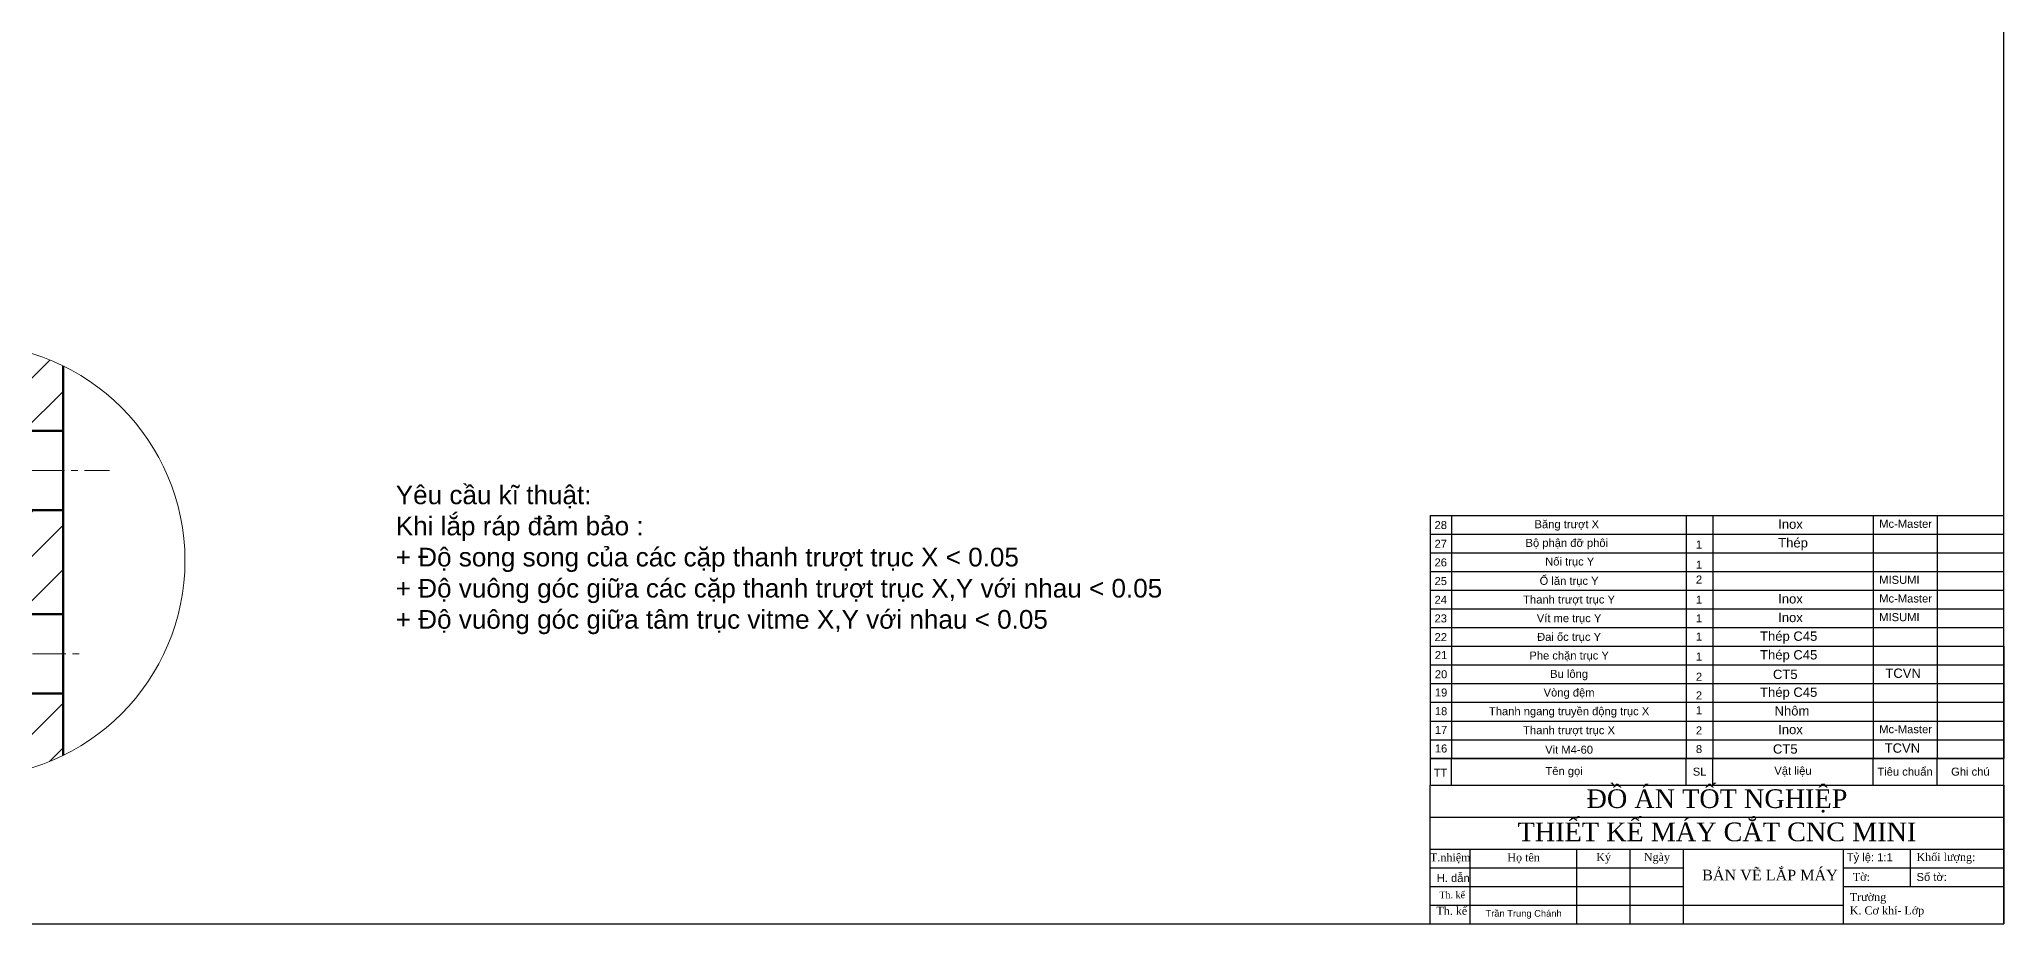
# Model space of a CAD drawing. Header units: inches. Extents: x -8900 to -5053, y -1814 to -15.
# Drawn here: x -7114 to -6377, y -1813 to -1482 of the extents above; entities that cross this region are included whole.
import ezdxf

# ---------------------------------------------------------------- set-up
doc = ezdxf.new("R2010")
doc.units = ezdxf.units.IN
doc.header["$LTSCALE"] = 2
doc.header["$MEASUREMENT"] = 0
doc.linetypes.add('CENTER', pattern=[2, 1.25, -0.25, 0.25, -0.25])
for name, color, linetype, lineweight in [('duong co ban', 7, 'Continuous', 50), ('duong tam', 1, 'CENTER', 20), ('Visible (ISO)', 7, 'Continuous', 50)]:
    doc.layers.add(name, color=color, linetype=linetype, lineweight=lineweight)
doc.styles.add('DAT', font='times.ttf', dxfattribs={"height": 6})
doc.styles.add('dat7', font='times.ttf', dxfattribs={"height": 7})
doc.styles.get("Standard").update_dxf_attribs({"font": 'arial.ttf', "height": 2.5})

msp = doc.modelspace()

# ---------------------------------------------------------------- hatches: boundary and pattern name
at = {"lineweight": 20}
h = msp.add_hatch(dxfattribs=at)
h.set_pattern_fill('ANSI31', color=256, scale=94.5, style=0)
h.set_pattern_definition([(45, (-486.95, -107.384), (-8.352699, 8.352699), [])])
h.paths.add_polyline_path([(-7127.96, -1658.08), (-7127.96, -1654.77), (-7127.96, -1652.46), (-7180.58, -1652.46), (-7180.58, -1702.74), (-7127.96, -1702.74), (-7127.96, -1700.43), (-7127.96, -1697.11), (-7104.98, -1697.11), (-7104.98, -1658.08)])
h.paths.add_polyline_path([(-7127.96, -1634.01), (-7127.96, -1631.71), (-7127.96, -1628.39), (-7104.98, -1628.39), (-7104.98, -1604.02, 0.247142), (-7180.58, -1606.43), (-7180.58, -1634.01)])
h.paths.add_polyline_path([(-7127.95, -1726.81), (-7127.95, -1723.49), (-7127.95, -1721.18), (-7180.58, -1721.18), (-7180.58, -1747.62, 0.247142), (-7104.98, -1750.04), (-7104.98, -1726.8)])

# ---------------------------------------------------------------- linework, layer by layer
at = {"color": 7, "linetype": 'Continuous'}
for p, q in [((-6377.44, -1813.15), (-6377.44, -972.15)), ((-6592.44, -1660.15), (-6592.44, -1751.15)), ((-6592.44, -1660.15), (-6377.44, -1660.15)), ((-6584.44, -1660.15), (-6584.44, -1751.15)), ((-6496.44, -1660.15), (-6496.44, -1751.15)), ((-6486.44, -1660.15), (-6486.44, -1751.15)), ((-6426.44, -1660.15), (-6426.44, -1751.15)), ((-6402.44, -1660.15), (-6402.44, -1751.15)), ((-6592.44, -1667.15), (-6377.44, -1667.15)), ((-6592.44, -1667.15), (-6377.44, -1667.15)), ((-6592.44, -1667.15), (-6377.44, -1667.15)), ((-6592.44, -1674.15), (-6377.44, -1674.15)), ((-6592.44, -1674.15), (-6377.44, -1674.15)), ((-6592.44, -1681.15), (-6377.44, -1681.15)), ((-6592.44, -1688.15), (-6377.44, -1688.15)), ((-6592.44, -1695.15), (-6377.44, -1695.15)), ((-6592.44, -1702.15), (-6377.44, -1702.15)), ((-6592.44, -1709.15), (-6377.44, -1709.15)), ((-6377.44, -1709.15), (-6377.44, -1751.15)), ((-6592.44, -1716.15), (-6377.44, -1716.15)), ((-6592.44, -1723.15), (-6377.44, -1723.15)), ((-6592.44, -1730.15), (-6377.44, -1730.15)), ((-6592.44, -1737.15), (-6377.44, -1737.15)), ((-6592.44, -1744.15), (-6377.44, -1744.15)), ((-6592.44, -1751.15), (-6377.44, -1751.15)), ((-6584.44, -1761.15), (-6584.44, -1751.15)), ((-6496.44, -1761.15), (-6496.44, -1751.15)), ((-6486.44, -1761.15), (-6486.44, -1751.15)), ((-6426.44, -1761.15), (-6426.44, -1751.15)), ((-6402.44, -1761.15), (-6402.44, -1751.15)), ((-6592.44, -1813.15), (-6592.44, -1761.15)), ((-6592.44, -1761.15), (-6377.44, -1761.15)), ((-6592.44, -1761.15), (-6377.44, -1761.15)), ((-6377.44, -1761.15), (-6377.44, -1813.15)), ((-6592.44, -1773.15), (-6377.44, -1773.15)), ((-6592.44, -1785.15), (-6377.44, -1785.15)), ((-6577.44, -1813.15), (-6577.44, -1785.15)), ((-6537.44, -1813.15), (-6537.44, -1785.15)), ((-6517.44, -1813.15), (-6517.44, -1785.15)), ((-6497.44, -1813.15), (-6497.44, -1785.15)), ((-6437.44, -1813.15), (-6437.44, -1785.15)), ((-6412.44, -1799.15), (-6412.44, -1785.15)), ((-6592.44, -1792.15), (-6497.44, -1792.15)), ((-6437.44, -1792.15), (-6377.44, -1792.15)), ((-6592.44, -1799.15), (-6497.44, -1799.15)), ((-6437.44, -1799.15), (-6377.44, -1799.15)), ((-6592.44, -1806.15), (-6437.44, -1806.15)), ((-7566.44, -1813.15), (-6377.44, -1813.15)), ((-6592.44, -1813.15), (-6377.44, -1813.15))]:
    msp.add_line(p, q, dxfattribs=at)
msp.add_lwpolyline([(-6592.44, -1761.15), (-6377.44, -1761.15), (-6377.44, -1751.15), (-6592.44, -1751.15)], close=True, dxfattribs=at)
at = {"lineweight": 20}
msp.add_circle((-7140.49, -1677.03), 81.19, dxfattribs=at)
at = {"layer": 'duong co ban'}
msp.add_line((-7104.98, -1750.04), (-7104.98, -1604.02), dxfattribs=at)
at = {"layer": 'duong tam', "ltscale": 5}
for p, q in [((-7216.92, -1643.24), (-7087.62, -1643.24)), ((-7216.48, -1711.96), (-7097.48, -1711.96))]:
    msp.add_line(p, q, dxfattribs=at)
at = {"layer": 'Visible (ISO)'}
for p, q in [((-7127.96, -1628.39), (-7104.99, -1628.39)), ((-7127.96, -1658.08), (-7104.98, -1658.08)), ((-7127.96, -1697.11), (-7104.98, -1697.11)), ((-7127.95, -1726.81), (-7104.98, -1726.8))]:
    msp.add_line(p, q, dxfattribs=at)

# ---------------------------------------------------------------- texts
at = {"insert": (-6980.28, -1648.86), "char_height": 7, "attachment_point": 1}
msp.add_mtext_dynamic_manual_height_columns('Yêu cầu kĩ thuật: \\PKhi lắp ráp đảm bảo :\\P+ Ðộ song song của các cặp thanh trượt trục X < 0.05\\P+ Ðộ vuông góc giữa các cặp thanh trượt trục X,Y với nhau < 0.05\\P+ {\\fArial|b0|i0|c238|p34;Đ}ộ vuông góc giữa tâm trục vitme X,Y với nhau < 0.05', width=344.9253, gutter_width=15, heights=[0], dxfattribs=at)
at = {"color": 7, "linetype": 'Continuous'}
for s, insert, char_height, width, attachment_point in [('28', (-6588.49, -1663.71), 3, 7.88, 5), ('27', (-6588.49, -1670.71), 3, 7.88, 5), ('26', (-6588.49, -1677.71), 3, 7.88, 5), ('25', (-6588.49, -1684.71), 3, 7.88, 5), ('24', (-6588.49, -1691.71), 3, 7.88, 5), ('23', (-6588.49, -1698.71), 3, 7.88, 5), ('22', (-6588.49, -1705.71), 3, 7.88, 5), ('21', (-6588.38, -1712.42), 3, 7.88, 5), ('20', (-6588.38, -1719.64), 3, 7.88, 5), ('19', (-6588.38, -1726.48), 3, 7.88, 5), ('18', (-6588.38, -1733.48), 3, 7.88, 5), ('17', (-6588.38, -1740.48), 3, 7.88, 5), ('16', (-6588.38, -1747.48), 3, 7.88, 5), ('{\\fTimes New Roman|b0|i0|c0|p18;T.nhiệm}', (-6584.94, -1788.65), 3, 15, 5), ('{\\fTimes New Roman|b0|i0|c0|p18;Họ tên}', (-6557.44, -1788.65), 3, 40, 5), ('{\\fTimes New Roman|b0|i0|c0|p18;Ký}', (-6527.44, -1788.65), 3, 20, 5), ('{\\fTimes New Roman|b0|i0|c0|p18;Ngày}', (-6507.44, -1788.65), 3, 20, 5), (' Tỷ lệ: 1:1', (-6437.44, -1786.71), 3, 25, 1), (' {\\fTimes New Roman|b0|i0|c0|p18; Khối l\\fTimes New Roman|b0|i0|c163|p18;ư\\fTimes New Roman|b0|i0|c0|p18;ợng:}', (-6412.44, -1788.65), 3, 35, 4), ('H. dẫn       {\\fArial|b0|i0|c238|p34;}', (-6590, -1796.04), 3, 53.8937, 4), (' {\\fTimes New Roman|b0|i0|c0|p18;  Tờ:}', (-6437.44, -1795.65), 3, 25, 4), ('  Số tờ: ', (-6412.44, -1795.65), 3, 35, 4), ('{\\fTimes New Roman|b0|i0|c0|p18;Th. kế     \\H1.12X;}', (-6589.03, -1802.36), 2.5, 53.9196, 4), (' {\\fTimes New Roman|b0|i0|c0|p18; Tr\\fTimes New Roman|b0|i0|c163|p18;ư\\fTimes New Roman|b0|i0|c0|p18;ờng \\fTimes New Roman|b0|i0|c238|p18;\\fTimes New Roman|b0|i0|c0|p18;\\P  K. C\\fTimes New Roman|b0|i0|c163|p18;ơ\\fTimes New Roman|b0|i0|c0|p18; khí- Lớp }', (-6437.44, -1806.15), 3, 60, 4), ('{\\fTimes New Roman|b0|i0|c0|p18;Th. kế}', (-6584.35, -1808.35), 3, 18.5, 5)]:
    msp.add_mtext(s, dxfattribs=dict(at, insert=insert, char_height=char_height, width=width, attachment_point=attachment_point))
at = {"ltscale": 0.3, "char_height": 3, "width": 87.88, "attachment_point": 5}
for s, insert in [('B{\\fArial|b0|i0|c238|p34;ă}ng tr{\\fArial|b0|i0|c163|p34;ư}ợt X', (-6541.24, -1663.82)), ('Bộ phận {\\fArial|b0|i0|c238|p34;đ}ỡ phôi', (-6541.24, -1670.82)), ('Nối trục Y', (-6540.15, -1677.69)), ('Ổ l{\\fArial|b0|i0|c238|p34;ă}n trục Y', (-6540.38, -1684.93)), ('Thanh tr{\\fArial|b0|i0|c163|p34;ư}ợt trục Y', (-6540.38, -1691.93)), ('Vít me trục Y', (-6540.38, -1698.93)), ('{\\fArial|b0|i0|c238|p34;Đ}ai ốc trục Y', (-6540.38, -1705.93)), ('Phe chặn trục Y', (-6540.38, -1712.93)), ('Bu lông', (-6540.38, -1719.93)), ('Vòng {\\fArial|b0|i0|c238|p34;đ}ệm', (-6540.38, -1726.93)), ('Thanh ngang truyền {\\fArial|b0|i0|c238|p34;đ}ộng trục X', (-6540.38, -1733.93)), ('Thanh tr{\\fArial|b0|i0|c163|p34;ư}ợt trục X', (-6540.38, -1740.93)), ('Vit M4-60', (-6540.38, -1747.93))]:
    msp.add_mtext(s, dxfattribs=dict(at, insert=insert))
at = {"color": 7, "linetype": 'Continuous', "char_height": 3, "attachment_point": 5}
for s, width, insert in [('TT', 8, (-6588.57, -1756.52)), ('Tên gọi', 88, (-6542.26, -1756.34)), ('SL', 10, (-6491.44, -1756.15)), ('Vật liệu', 60, (-6456.44, -1756.15)), ('Tiêu chuẩn', 24, (-6414.44, -1756.15)), ('Ghi chú', 25, (-6389.94, -1756.15)), ('{\\H0.8333x;Trần Trung Chánh}', 40, (-6557.44, -1809.65))]:
    msp.add_mtext_dynamic_manual_height_columns(s, width=width, gutter_width=15, heights=[0], dxfattribs=dict(at, insert=insert))
at = {"color": 7, "linetype": 'Continuous'}
for s, insert, char_height, width, attachment_point, style in [('ĐỒ ÁN TỐT NGHIỆP', (-6484.94, -1767.15), 7, 215, 5, 'dat7'), ('THIẾT KẾ MÁY CẮT CNC MINI', (-6484.94, -1778.77), 7, 215, 5, 'dat7'), ('\\pt0;{\\H0.8511x;BẢN VẼ LẮP MÁY}', (-6490.49, -1794.96), 4.7, 61.447, 4, 'DAT')]:
    msp.add_mtext(s, dxfattribs=dict(at, insert=insert, char_height=char_height, width=width, attachment_point=attachment_point, style=style))
at = {"layer": 'duong co ban', "lineweight": 20, "char_height": 3, "attachment_point": 1}
for s, insert, width in [('  Mc-Master', (-6426.44, -1661.72), 24), ('   1', (-6496.32, -1669.49), 10), ('   1', (-6496.32, -1677.05), 10), ('   2', (-6496.32, -1682.61), 10), ('  MISUMI', (-6426.44, -1682.72), 24), ('   1', (-6496.32, -1690.17), 10), ('  Mc-Master', (-6426.44, -1689.72), 24), ('   1', (-6496.32, -1697.17), 10), ('  MISUMI', (-6426.44, -1696.72), 24), ('   1', (-6496.32, -1703.99), 10), ('   1', (-6496.32, -1711.49), 10), ('   2', (-6496.32, -1719.05), 10), ('   2', (-6496.32, -1726.05), 10), ('   1', (-6496.32, -1731.61), 10), ('   2', (-6496.32, -1739.17), 10), ('  Mc-Master', (-6426.44, -1738.72), 24), ('   8', (-6496.32, -1746.17), 10)]:
    msp.add_mtext(s, dxfattribs=dict(at, insert=insert, width=width))
at = {"layer": 'Visible (ISO)', "ltscale": 0.3, "char_height": 3.5, "attachment_point": 1}
for s, insert, width in [('                  Inox', (-6486.44, -1661.59), 60), ('                  Thép', (-6486.44, -1668.59), 60), ('                  Inox', (-6486.44, -1689.59), 60), ('                  Inox', (-6486.44, -1696.59), 60), ('             Thép C45', (-6486.44, -1703.59), 60), ('             Thép C45', (-6486.44, -1710.59), 60), ('CT5', (-6463.95, -1717.9), 60), ('TCVN', (-6421.8, -1717.48), 24), ('             Thép C45', (-6486.44, -1724.59), 60), ('                 Nhôm', (-6486.44, -1731.59), 60), ('                  Inox', (-6486.44, -1738.59), 60), ('CT5', (-6463.95, -1745.9), 60), ('TCVN', (-6422.08, -1745.55), 24)]:
    msp.add_mtext(s, dxfattribs=dict(at, insert=insert, width=width))

doc.saveas('drawing.dxf')
